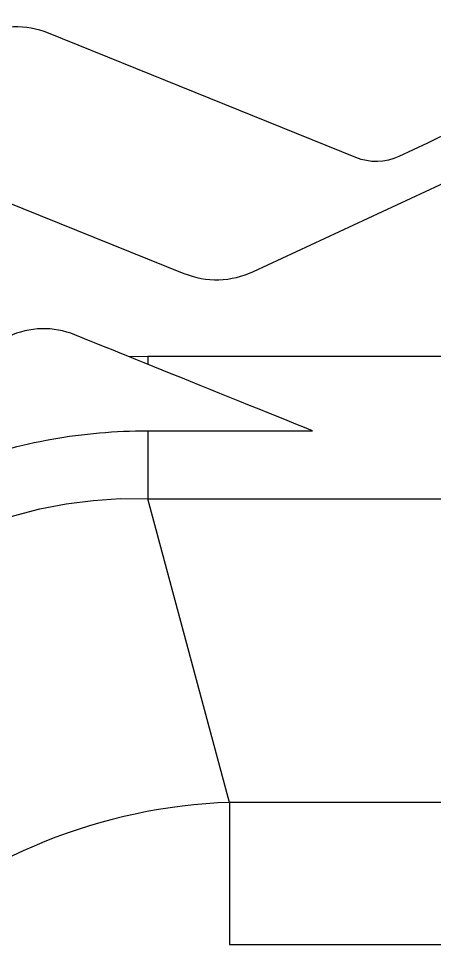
# Model space of a CAD drawing. Header units: inches. Extents: x 0 to 84, y -22 to 124.
# Drawn here: x 39.49 to 42.85, y 36.22 to 43.71 of the extents above; entities that cross this region are included whole.
import ezdxf

# ---------------------------------------------------------------- set-up
doc = ezdxf.new("R2010")
doc.units = ezdxf.units.IN
doc.header["$MEASUREMENT"] = 0
doc.layers.add('1', color=4, linetype='Continuous')

# ---------------------------------------------------------------- blocks, each defined once
blk = doc.blocks.new('2026 RELAY')
at = {"layer": '1', "color": 3, "linetype": 'Continuous', "lineweight": 25}
for p, q in [((40.5311, 40.4797), (40.3845, 40.4776)), ((44.2413, 40.4797), (40.5311, 40.4797)), ((40.5311, 40.4797), (40.5311, 40.4184)), ((40.5311, 39.8802), (40.5311, 39.3306)), ((40.5311, 39.8802), (41.865, 39.8802)), ((41.1946, 36.8734), (40.5311, 39.3306)), ((40.5311, 39.3306), (54.9875, 39.3306)), ((41.1946, 36.8734), (41.1946, 35.7244)), ((55.3974, 36.8734), (41.1946, 36.8734)), ((41.1946, 35.7244), (57.5531, 35.7244))]:
    blk.add_line(p, q, dxfattribs=at)
at = {"layer": '1', "color": 3, "linetype": 'Continuous', "lineweight": 25, "flags": 128}
blk.add_lwpolyline([(37.7679, 38.1005), (37.9306, 38.2721), (38.1, 38.4317), (38.2759, 38.5791), (38.4578, 38.714), (38.6455, 38.8362), (38.8386, 38.9453), (39.0367, 39.0412), (39.2394, 39.1237), (39.4464, 39.1927), (39.6572, 39.248), (39.8716, 39.2895), (40.0889, 39.3171), (40.3089, 39.3308), (40.5311, 39.3306)], dxfattribs=at)
at = {"layer": '1', "color": 3, "linetype": 'Continuous', "lineweight": 25}
blk.add_arc((41.3447, 32.4821), 4.3939, 91.95648, 132.01768, dxfattribs=at)
for points, knots in [([(55.7085, 43.0789), (55.6169, 43.0748), (55.526, 43.0528), (55.4406, 43.0131), (55.4406, 43.0131), (53.4096, 42.0533), (53.4096, 42.0533), (53.2989, 42.0019), (53.1732, 41.9987), (53.0603, 42.0443), (53.0603, 42.0443), (50.5735, 43.0498), (50.5735, 43.0498), (50.3906, 43.1237), (50.1869, 43.1185), (50.0076, 43.0352), (50.0076, 43.0352), (47.984, 42.0954), (47.984, 42.0954), (47.8733, 42.0439), (47.7476, 42.0407), (47.6346, 42.0864), (47.6346, 42.0864), (45.1537, 43.078), (45.1537, 43.078), (44.9708, 43.1519), (44.7672, 43.1467), (44.5878, 43.0634), (44.5878, 43.0634), (43.6263, 42.6168), (43.6263, 42.6168), (43.6263, 42.6168), (42.7951, 42.2061), (42.7951, 42.2061), (42.7951, 42.2061), (42.5652, 42.0994), (42.5652, 42.0994), (42.4545, 42.0479), (42.3288, 42.0447), (42.2158, 42.0904), (42.2158, 42.0904), (39.729, 43.0958), (39.729, 43.0958), (39.5461, 43.1698), (39.3425, 43.1645), (39.1631, 43.0812), (39.1631, 43.0812), (37.1396, 42.1414), (37.1396, 42.1414), (37.0288, 42.0899), (36.9031, 42.0867), (36.7902, 42.1324), (36.7902, 42.1324), (34.3093, 43.124), (34.3093, 43.124), (34.1263, 43.1979), (33.9227, 43.1927), (33.7434, 43.1094), (33.7434, 43.1094), (31.7124, 42.1496), (31.7124, 42.1496), (31.6017, 42.0982), (31.476, 42.095), (31.3631, 42.1406), (31.3631, 42.1406), (28.8763, 43.1461), (28.8763, 43.1461), (28.7145, 43.2115), (28.5365, 43.2149), (28.3734, 43.1572)], [0.2089915, 0.2089915, 0.2089915, 0.2089915, 0.2222222, 0.2222222, 0.2222222, 0.25, 0.25, 0.25, 0.2777778, 0.2777778, 0.2777778, 0.3055556, 0.3055556, 0.3055556, 0.3333333, 0.3333333, 0.3333333, 0.3611111, 0.3611111, 0.3611111, 0.3888889, 0.3888889, 0.3888889, 0.4166667, 0.4166667, 0.4166667, 0.4444444, 0.4444444, 0.4444444, 0.4722222, 0.4722222, 0.4722222, 0.5, 0.5, 0.5, 0.5277778, 0.5277778, 0.5277778, 0.5555556, 0.5555556, 0.5555556, 0.5833333, 0.5833333, 0.5833333, 0.6111111, 0.6111111, 0.6111111, 0.6388889, 0.6388889, 0.6388889, 0.6666667, 0.6666667, 0.6666667, 0.6944444, 0.6944444, 0.6944444, 0.7222222, 0.7222222, 0.7222222, 0.75, 0.75, 0.75, 0.7777778, 0.7777778, 0.7777778, 0.8055556, 0.8055556, 0.8055556, 0.8301259, 0.8301259, 0.8301259, 0.8301259]), ([(28.3734, 41.8462), (29.0838, 41.5604), (29.9705, 41.2036), (29.9705, 41.2036), (30.1531, 41.1301), (30.3563, 41.1355), (30.5353, 41.2186), (30.5353, 41.2186), (32.5868, 42.1653), (32.5868, 42.1653), (32.6973, 42.2166), (32.8227, 42.2199), (32.9355, 42.1745), (32.9355, 42.1745), (35.4034, 41.1815), (35.4034, 41.1815), (35.5861, 41.108), (35.7893, 41.1134), (35.9682, 41.1965), (35.9682, 41.1965), (38.0066, 42.1371), (38.0066, 42.1371), (38.1171, 42.1884), (38.2425, 42.1917), (38.3553, 42.1463), (38.3553, 42.1463), (40.8232, 41.1533), (40.8232, 41.1533), (41.0059, 41.0798), (41.209, 41.0852), (41.388, 41.1683), (41.388, 41.1683), (43.2451, 42.0308), (43.2451, 42.0308)], [0.3765065, 0.3765065, 0.3765065, 0.3765065, 0.4117647, 0.4117647, 0.4117647, 0.4705882, 0.4705882, 0.4705882, 0.5294118, 0.5294118, 0.5294118, 0.5882353, 0.5882353, 0.5882353, 0.6470588, 0.6470588, 0.6470588, 0.7058824, 0.7058824, 0.7058824, 0.7647059, 0.7647059, 0.7647059, 0.8235294, 0.8235294, 0.8235294, 0.8823529, 0.8823529, 0.8823529, 0.9411765, 0.9411765, 0.9411765, 1, 1, 1, 1]), ([(41.865, 39.8802), (41.1822, 40.1557), (39.9422, 40.6561), (39.9422, 40.6561), (39.7685, 40.7262), (39.5751, 40.7212), (39.4049, 40.6423), (39.4049, 40.6423), (37.4835, 39.7517), (37.4835, 39.7517), (37.3784, 39.703), (37.259, 39.6999), (37.1518, 39.7432), (37.1518, 39.7432), (34.7962, 40.6828), (34.7962, 40.6828), (34.6225, 40.7529), (34.4291, 40.748), (34.2588, 40.669), (34.2588, 40.669), (32.3305, 39.7596), (32.3305, 39.7596), (32.2254, 39.7109), (32.106, 39.7078), (31.9988, 39.7511), (31.9988, 39.7511), (29.6376, 40.7038), (29.6376, 40.7038), (29.4639, 40.7739), (29.2706, 40.7689), (29.1003, 40.69), (29.1003, 40.69), (28.7644, 40.5343), (28.3734, 40.3531)], [0.5632031, 0.5632031, 0.5632031, 0.5632031, 0.5833333, 0.5833333, 0.5833333, 0.6111111, 0.6111111, 0.6111111, 0.6388889, 0.6388889, 0.6388889, 0.6666667, 0.6666667, 0.6666667, 0.6944444, 0.6944444, 0.6944444, 0.7222222, 0.7222222, 0.7222222, 0.75, 0.75, 0.75, 0.7777778, 0.7777778, 0.7777778, 0.8055556, 0.8055556, 0.8055556, 0.8333333, 0.8333333, 0.8333333, 0.8449484, 0.8449484, 0.8449484, 0.8449484]), ([(39.0078, 39.6078), (39.2526, 39.699), (39.5021, 39.7668), (39.8831, 39.8348), (40.0113, 39.8518), (40.2698, 39.8745), (40.4005, 39.8802), (40.5311, 39.8802)], [0, 0, 0, 0, 0.5, 0.5, 0.75, 0.75, 1, 1, 1, 1])]:
    blk.add_open_spline(points, degree=3, knots=knots, dxfattribs=at)

msp = doc.modelspace()

# ---------------------------------------------------------------- block references
msp.add_blockref('2026 RELAY', (0, 0.5))

doc.saveas('drawing.dxf')
